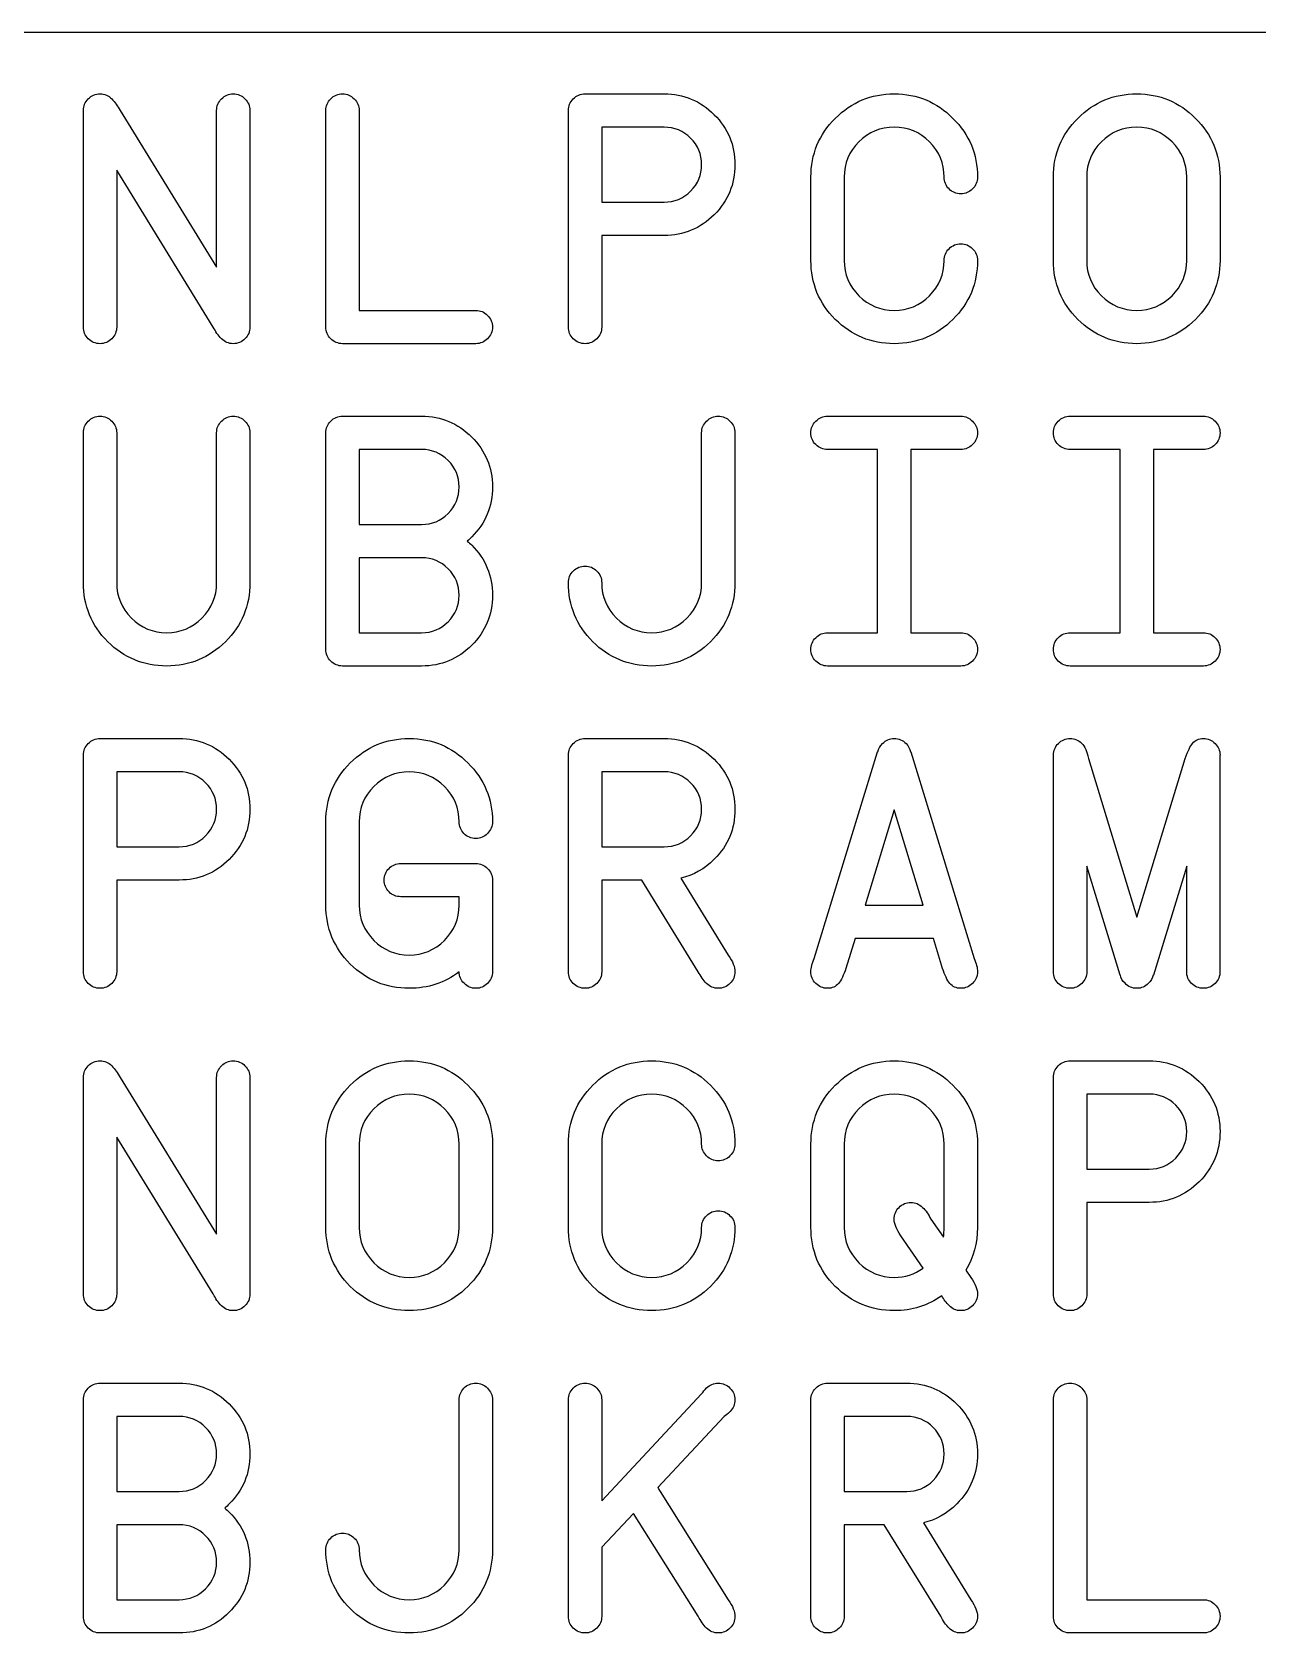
# Model space of a CAD drawing. Extents: x 0.3 to 81.7, y -40.7 to 31.5.
# Drawn here: x 49.6 to 60.33, y 17.51 to 31.53 of the extents above; entities that cross this region are included whole.
import ezdxf

# ---------------------------------------------------------------- set-up
doc = ezdxf.new("R2010")
doc.units = 0
doc.layers.add('Layer_1', color=7, linetype='CONTINUOUS')

msp = doc.modelspace()

# ---------------------------------------------------------------- linework, layer by layer
at = {"layer": 'Layer_1', "color": 7}
for p, q in [((2.8575, 31.531278), (81.710386, 31.531278)), ((54.441376, 30.989793), (55.134127, 30.989793)), ((50.04859, 28.948), (50.04859, 30.843952)), ((50.296522, 30.94604), (50.296522, 30.94604)), ((50.369443, 30.843952), (51.215331, 29.471573)), ((51.215331, 29.471573), (51.215331, 30.843952)), ((51.507016, 30.843952), (51.507016, 28.948)), ((52.172058, 28.948), (52.172058, 30.843952)), ((52.463743, 30.843952), (52.463743, 29.093844)), ((52.463743, 30.843952), (52.463743, 30.843952)), ((54.295532, 28.948), (54.295532, 30.843952)), ((55.134127, 30.698108), (54.587217, 30.698108)), ((54.587217, 30.698108), (54.587217, 30.041817)), ((55.134127, 30.698108), (55.134127, 30.698108)), ((51.18616, 28.948), (50.340275, 30.320376)), ((50.340275, 30.320376), (50.340275, 28.948)), ((56.418995, 29.53137), (56.418995, 30.260582)), ((56.71068, 30.260582), (56.71068, 29.53137)), ((58.54246, 29.53137), (58.54246, 30.260582)), ((58.834145, 30.260582), (58.834145, 29.53137)), ((59.709201, 29.53137), (59.709201, 30.260582)), ((60.000886, 30.260582), (60.000886, 29.53137)), ((54.587217, 30.041817), (55.134127, 30.041817)), ((55.134127, 29.750132), (54.587217, 29.750132)), ((54.587217, 29.750132), (54.587217, 28.948)), ((55.134127, 29.750132), (55.134127, 29.750132)), ((57.585732, 29.53137), (57.585732, 29.53137)), ((52.463743, 29.093844), (53.48464, 29.093844)), ((53.48464, 28.802159), (52.317899, 28.802159)), ((52.317899, 28.167218), (53.010651, 28.167218)), ((56.564827, 28.167218), (57.731568, 28.167218)), ((58.688296, 28.167218), (59.855033, 28.167218)), ((50.04859, 26.708795), (50.04859, 28.021377)), ((50.340275, 28.021377), (50.340275, 26.708795)), ((51.215331, 26.708795), (51.215331, 28.021377)), ((51.507016, 28.021377), (51.507016, 26.708795)), ((52.172058, 26.125425), (52.172058, 28.021377)), ((55.462264, 26.708795), (55.462264, 28.021377)), ((55.753949, 28.021377), (55.753949, 26.708795)), ((53.010651, 27.875533), (52.463743, 27.875533)), ((52.463743, 27.875533), (52.463743, 27.219242)), ((53.010651, 27.875533), (53.010651, 27.875533)), ((57.002357, 27.875533), (56.564827, 27.875533)), ((57.002357, 26.271266), (57.002357, 27.875533)), ((57.731568, 27.875533), (57.294042, 27.875533)), ((57.294042, 27.875533), (57.294042, 26.271266)), ((59.125822, 27.875533), (58.688296, 27.875533)), ((59.125822, 26.271266), (59.125822, 27.875533)), ((59.855033, 27.875533), (59.417507, 27.875533)), ((59.417507, 27.875533), (59.417507, 26.271266)), ((52.463743, 27.219242), (53.010651, 27.219242)), ((53.010651, 26.927557), (52.463743, 26.927557)), ((52.463743, 26.927557), (52.463743, 26.271266)), ((53.010651, 26.927557), (53.010651, 26.927557)), ((54.295527, 26.708795), (54.295527, 26.708795)), ((52.463743, 26.271266), (53.010651, 26.271266)), ((56.564827, 26.271266), (57.002357, 26.271266)), ((57.294042, 26.271266), (57.731568, 26.271266)), ((58.688296, 26.271266), (59.125822, 26.271266)), ((59.417507, 26.271266), (59.855033, 26.271266)), ((53.010651, 25.979584), (52.317899, 25.979584)), ((53.010651, 25.979584), (53.010651, 25.979584)), ((57.731568, 25.979584), (56.564827, 25.979584)), ((59.855033, 25.979584), (58.688296, 25.979584)), ((50.194434, 25.344643), (50.887185, 25.344643)), ((54.441371, 25.344643), (55.134122, 25.344643)), ((50.048593, 23.30285), (50.048593, 25.198802)), ((54.295527, 23.30285), (54.295527, 25.198802)), ((56.448165, 23.419523), (57.002365, 25.22797)), ((57.002365, 25.22797), (57.005272, 25.22797)), ((57.291124, 25.22797), (57.29403, 25.22797)), ((57.29403, 25.22797), (57.84823, 23.419523)), ((58.542455, 23.30285), (58.542455, 25.198802)), ((58.848725, 25.169631), (59.271666, 23.781214)), ((59.271666, 23.781214), (59.69461, 25.169631)), ((60.000858, 25.198802), (60.000858, 23.30285)), ((60.00088, 25.198802), (60.000858, 25.198802)), ((50.887185, 25.052958), (50.340278, 25.052958)), ((50.340278, 25.052958), (50.340278, 24.396667)), ((50.887185, 25.052958), (50.887185, 25.052958)), ((55.134122, 25.052958), (54.587212, 25.052958)), ((54.587212, 25.052958), (54.587212, 24.396667)), ((55.134122, 25.052958), (55.134122, 25.052958)), ((57.148209, 24.720438), (56.894443, 23.88622)), ((57.401975, 23.88622), (57.148209, 24.720438)), ((52.172061, 23.88622), (52.172061, 24.615432)), ((52.463746, 24.615432), (52.463746, 23.88622)), ((50.340278, 24.396667), (50.887185, 24.396667)), ((54.587212, 24.396667), (55.134122, 24.396667)), ((52.828352, 24.250826), (53.484643, 24.250826)), ((55.279963, 24.121026), (55.695614, 23.448691)), ((59.125825, 23.273682), (58.83414, 24.226033)), ((58.83414, 24.226033), (58.83414, 23.30285)), ((59.709172, 24.226033), (59.417487, 23.273682)), ((59.709172, 23.30285), (59.709172, 24.226033)), ((50.887185, 24.104982), (50.340278, 24.104982)), ((50.340278, 24.104982), (50.340278, 23.30285)), ((50.887185, 24.104982), (50.887185, 24.104982)), ((53.630484, 24.104982), (53.630484, 23.30285)), ((54.937232, 24.104982), (54.587212, 24.104982)), ((54.587212, 24.104982), (54.587212, 23.30285)), ((55.433097, 23.30285), (54.937232, 24.104982)), ((53.338799, 23.959141), (52.828352, 23.959141)), ((53.338799, 23.88622), (53.338799, 23.959141)), ((56.894443, 23.88622), (57.401975, 23.88622)), ((56.805478, 23.594535), (56.725265, 23.332018)), ((57.490917, 23.594535), (56.805478, 23.594535)), ((57.57113, 23.332018), (57.490917, 23.594535)), ((59.128732, 23.273682), (59.125825, 23.273682)), ((59.417487, 23.273682), (59.41458, 23.273682)), ((50.296525, 22.478315), (50.296525, 22.478315)), ((58.688293, 22.522068), (59.381044, 22.522068)), ((50.048593, 20.480275), (50.048593, 22.376227)), ((50.369446, 22.376227), (51.215333, 21.003848)), ((51.215333, 21.003848), (51.215333, 22.376227)), ((51.507016, 22.376227), (51.507016, 20.480275)), ((58.542452, 20.480275), (58.542452, 22.376227)), ((59.381044, 22.230383), (58.834134, 22.230383)), ((58.834134, 22.230383), (58.834134, 21.574092)), ((59.381044, 22.230383), (59.381044, 22.230383)), ((51.186163, 20.480275), (50.340278, 21.852651)), ((50.340278, 21.852651), (50.340278, 20.480275)), ((52.172058, 21.063645), (52.172058, 21.792857)), ((52.463743, 21.792857), (52.463743, 21.063645)), ((53.338796, 21.063645), (53.338796, 21.792857)), ((53.630481, 21.792857), (53.630481, 21.063645)), ((54.295521, 21.063645), (54.295521, 21.792857)), ((54.587206, 21.792857), (54.587206, 21.063645)), ((56.418986, 21.063645), (56.418986, 21.792857)), ((56.710657, 21.792857), (56.710657, 21.063645)), ((57.58571, 21.063645), (57.58571, 21.792857)), ((57.877409, 21.792857), (57.877409, 21.063645)), ((58.834134, 21.574092), (59.381044, 21.574092)), ((59.381044, 21.282407), (58.834134, 21.282407)), ((58.834134, 21.282407), (58.834134, 20.480275)), ((59.381044, 21.282407), (59.381044, 21.282407)), ((55.462261, 21.063645), (55.462261, 21.063645)), ((57.469036, 21.136566), (57.578429, 20.977599)), ((57.401949, 20.706329), (57.206519, 20.990725)), ((57.775321, 20.688829), (57.819071, 20.626116)), ((57.565305, 20.464233), (57.565305, 20.464233)), ((50.194434, 19.699493), (50.887185, 19.699493)), ((56.56483, 19.699493), (57.257581, 19.699493)), ((50.048593, 17.6577), (50.048593, 19.553652)), ((53.338799, 18.24107), (53.338799, 19.553652)), ((53.630481, 19.553652), (53.630481, 18.24107)), ((54.295521, 17.6577), (54.295521, 19.553652)), ((54.587206, 18.669845), (55.462259, 19.604695)), ((54.587206, 19.553652), (54.587206, 18.669845)), ((56.418986, 17.6577), (56.418986, 19.553652)), ((58.542455, 17.6577), (58.542455, 19.553652)), ((58.83414, 19.553652), (58.83414, 17.803541)), ((58.83414, 19.553652), (58.83414, 19.553652)), ((50.887185, 19.407808), (50.340278, 19.407808)), ((50.340278, 19.407808), (50.340278, 18.751517)), ((50.887185, 19.407808), (50.887185, 19.407808)), ((55.659148, 19.407808), (55.078693, 18.786521)), ((57.257581, 19.407808), (56.710671, 19.407808)), ((56.710671, 19.407808), (56.710671, 18.751517)), ((57.257581, 19.407808), (57.257581, 19.407808)), ((50.340278, 18.751517), (50.887185, 18.751517)), ((55.097659, 18.751517), (55.695614, 17.803541)), ((56.710671, 18.751517), (57.257581, 18.751517)), ((54.864306, 18.559005), (54.587206, 18.262945)), ((55.433097, 17.6577), (54.864306, 18.559005)), ((50.887185, 18.459832), (50.340278, 18.459832)), ((50.340278, 18.459832), (50.340278, 17.803541)), ((50.887185, 18.459832), (50.887185, 18.459832)), ((57.060695, 18.459832), (56.710671, 18.459832)), ((56.710671, 18.459832), (56.710671, 17.6577)), ((57.556556, 17.6577), (57.060695, 18.459832)), ((57.403423, 18.475876), (57.819074, 17.803541)), ((52.172058, 18.24107), (52.172058, 18.24107)), ((54.587206, 18.262945), (54.587206, 17.6577)), ((50.340278, 17.803541), (50.887185, 17.803541)), ((58.83414, 17.803541), (59.855036, 17.803541)), ((50.887185, 17.511859), (50.194434, 17.511859)), ((50.887185, 17.511859), (50.887185, 17.511859)), ((59.855036, 17.511859), (58.688296, 17.511859))]:
    msp.add_line(p, q, dxfattribs=at)
for points in [[(50.090887, 30.94604), (50.120053, 30.975209), (50.154569, 30.989793), (50.194434, 30.989793)], [(50.194434, 30.989793), (50.234297, 30.989793), (50.268326, 30.975209), (50.296522, 30.94604)], [(51.257624, 30.94604), (51.286793, 30.975209), (51.321309, 30.989793), (51.361172, 30.989793)], [(51.361172, 30.989793), (51.401037, 30.989793), (51.435067, 30.975209), (51.463263, 30.94604)], [(52.214352, 30.94604), (52.243521, 30.975209), (52.278037, 30.989793), (52.317899, 30.989793)], [(52.317899, 30.989793), (52.357762, 30.989793), (52.391793, 30.975209), (52.419991, 30.94604)], [(54.337829, 30.94604), (54.366997, 30.975209), (54.401513, 30.989793), (54.441376, 30.989793)], [(55.134127, 30.989793), (55.305248, 30.989793), (55.45109, 30.929026), (55.571654, 30.807492)], [(56.631923, 30.775406), (56.77485, 30.918331), (56.946944, 30.989793), (57.148206, 30.989793)], [(57.148206, 30.989793), (57.349468, 30.989793), (57.521076, 30.918331), (57.66303, 30.775406)], [(58.755391, 30.775406), (58.898316, 30.918331), (59.07041, 30.989793), (59.271672, 30.989793)], [(59.271672, 30.989793), (59.472936, 30.989793), (59.644544, 30.918331), (59.786496, 30.775406)], [(50.04859, 30.843952), (50.04859, 30.883815), (50.062689, 30.917844), (50.090887, 30.94604)], [(50.296522, 30.94604), (50.325691, 30.917844), (50.349998, 30.883815), (50.369443, 30.843952)], [(51.215331, 30.843952), (51.215331, 30.883815), (51.229429, 30.917844), (51.257624, 30.94604)], [(51.463263, 30.94604), (51.492431, 30.917844), (51.507016, 30.883815), (51.507016, 30.843952)], [(52.172058, 30.843952), (52.172058, 30.883815), (52.186156, 30.917844), (52.214352, 30.94604)], [(52.419991, 30.94604), (52.449159, 30.917844), (52.463743, 30.883815), (52.463743, 30.843952)], [(54.295532, 30.843952), (54.295532, 30.883815), (54.309631, 30.917844), (54.337829, 30.94604)], [(55.571654, 30.807492), (55.69319, 30.686928), (55.753958, 30.541085), (55.753958, 30.369963)], [(56.418995, 30.260582), (56.418995, 30.461844), (56.489971, 30.633452), (56.631923, 30.775406)], [(57.66303, 30.775406), (57.805955, 30.633452), (57.877418, 30.461844), (57.877418, 30.260582)], [(58.54246, 30.260582), (58.54246, 30.461844), (58.613437, 30.633452), (58.755391, 30.775406)], [(59.786496, 30.775406), (59.929422, 30.633452), (60.000886, 30.461844), (60.000886, 30.260582)], [(55.366015, 30.601853), (55.301845, 30.666023), (55.224549, 30.698108), (55.134127, 30.698108)], [(55.462273, 30.369963), (55.462273, 30.460385), (55.430187, 30.537682), (55.366015, 30.601853)], [(56.83902, 30.569767), (56.75346, 30.484207), (56.71068, 30.381145), (56.71068, 30.260582)], [(57.148206, 30.698108), (57.027643, 30.698108), (56.924581, 30.655328), (56.83902, 30.569767)], [(57.457392, 30.569767), (57.371832, 30.655328), (57.26877, 30.698108), (57.148206, 30.698108)], [(57.585732, 30.260582), (57.585732, 30.381145), (57.542952, 30.484207), (57.457392, 30.569767)], [(58.962486, 30.569767), (58.876925, 30.484207), (58.834145, 30.381145), (58.834145, 30.260582)], [(59.271672, 30.698108), (59.15111, 30.698108), (59.048048, 30.655328), (58.962486, 30.569767)], [(59.580857, 30.569767), (59.495297, 30.655328), (59.392235, 30.698108), (59.271672, 30.698108)], [(59.709201, 30.260582), (59.709201, 30.381145), (59.66642, 30.484207), (59.580857, 30.569767)], [(55.366015, 30.138075), (55.430187, 30.202244), (55.462273, 30.27954), (55.462273, 30.369963)], [(55.753958, 30.369963), (55.753958, 30.198842), (55.69319, 30.052513), (55.571654, 29.930977)], [(57.628026, 30.157034), (57.59983, 30.186203), (57.585732, 30.220719), (57.585732, 30.260582)], [(57.731576, 30.114741), (57.691712, 30.114741), (57.657195, 30.128838), (57.628026, 30.157034)], [(57.833665, 30.157034), (57.805469, 30.128838), (57.771439, 30.114741), (57.731576, 30.114741)], [(57.877418, 30.260582), (57.877418, 30.220719), (57.862833, 30.186203), (57.833665, 30.157034)], [(55.134127, 30.041817), (55.224549, 30.041817), (55.301845, 30.073903), (55.366015, 30.138075)], [(55.571654, 29.930977), (55.45109, 29.810414), (55.305248, 29.750132), (55.134127, 29.750132)], [(57.585732, 29.53137), (57.585732, 29.571233), (57.59983, 29.605263), (57.628026, 29.633458)], [(57.628026, 29.633458), (57.657195, 29.662627), (57.691712, 29.677211), (57.731576, 29.677211)], [(57.731576, 29.677211), (57.771439, 29.677211), (57.805469, 29.662627), (57.833665, 29.633458)], [(57.833665, 29.633458), (57.862833, 29.605263), (57.877418, 29.571233), (57.877418, 29.53137)], [(56.631923, 29.015087), (56.489971, 29.158014), (56.418995, 29.330108), (56.418995, 29.53137)], [(56.71068, 29.53137), (56.71068, 29.410807), (56.75346, 29.307745), (56.83902, 29.222185)], [(57.457392, 29.222185), (57.542952, 29.307745), (57.585732, 29.410807), (57.585732, 29.53137)], [(57.877418, 29.53137), (57.877418, 29.330108), (57.805955, 29.158014), (57.66303, 29.015087)], [(58.755391, 29.015087), (58.613437, 29.158014), (58.54246, 29.330108), (58.54246, 29.53137)], [(58.834145, 29.53137), (58.834145, 29.410807), (58.876925, 29.307745), (58.962486, 29.222185)], [(59.580857, 29.222185), (59.66642, 29.307745), (59.709201, 29.410807), (59.709201, 29.53137)], [(60.000886, 29.53137), (60.000886, 29.330108), (59.929422, 29.158014), (59.786496, 29.015087)], [(56.83902, 29.222185), (56.924581, 29.136624), (57.027643, 29.093844), (57.148206, 29.093844)], [(57.148206, 29.093844), (57.26877, 29.093844), (57.371832, 29.136624), (57.457392, 29.222185)], [(58.962486, 29.222185), (59.048048, 29.136624), (59.15111, 29.093844), (59.271672, 29.093844)], [(59.271672, 29.093844), (59.392235, 29.093844), (59.495297, 29.136624), (59.580857, 29.222185)], [(53.48464, 29.093844), (53.524503, 29.093844), (53.558532, 29.07926), (53.586728, 29.050091)], [(53.586728, 29.050091), (53.615897, 29.021893), (53.630481, 28.987863), (53.630481, 28.948)], [(50.090887, 28.844453), (50.062689, 28.873621), (50.04859, 28.908137), (50.04859, 28.948)], [(50.340275, 28.948), (50.340275, 28.908137), (50.325691, 28.873621), (50.296522, 28.844453)], [(51.257624, 28.844453), (51.229429, 28.873621), (51.205607, 28.908137), (51.18616, 28.948)], [(51.507016, 28.948), (51.507016, 28.908137), (51.492431, 28.873621), (51.463263, 28.844453)], [(52.214352, 28.844453), (52.186156, 28.873621), (52.172058, 28.908137), (52.172058, 28.948)], [(53.630481, 28.948), (53.630481, 28.908137), (53.615897, 28.873621), (53.586728, 28.844453)], [(54.337829, 28.844453), (54.309631, 28.873621), (54.295532, 28.908137), (54.295532, 28.948)], [(54.587217, 28.948), (54.587217, 28.908137), (54.572633, 28.873621), (54.543464, 28.844453)], [(57.148206, 28.802159), (56.946944, 28.802159), (56.77485, 28.873135), (56.631923, 29.015087)], [(57.66303, 29.015087), (57.521076, 28.873135), (57.349468, 28.802159), (57.148206, 28.802159)], [(59.271672, 28.802159), (59.07041, 28.802159), (58.898316, 28.873135), (58.755391, 29.015087)], [(59.786496, 29.015087), (59.644544, 28.873135), (59.472936, 28.802159), (59.271672, 28.802159)], [(50.194434, 28.802159), (50.154569, 28.802159), (50.120053, 28.816257), (50.090887, 28.844453)], [(50.296522, 28.844453), (50.268326, 28.816257), (50.234297, 28.802159), (50.194434, 28.802159)], [(51.361172, 28.802159), (51.321309, 28.802159), (51.286793, 28.816257), (51.257624, 28.844453)], [(51.463263, 28.844453), (51.435067, 28.816257), (51.401037, 28.802159), (51.361172, 28.802159)], [(52.317899, 28.802159), (52.278037, 28.802159), (52.243521, 28.816257), (52.214352, 28.844453)], [(53.586728, 28.844453), (53.558532, 28.816257), (53.524503, 28.802159), (53.48464, 28.802159)], [(54.441376, 28.802159), (54.401513, 28.802159), (54.366997, 28.816257), (54.337829, 28.844453)], [(54.543464, 28.844453), (54.515269, 28.816257), (54.481239, 28.802159), (54.441376, 28.802159)], [(50.04859, 28.021377), (50.04859, 28.06124), (50.062689, 28.095269), (50.090887, 28.123465)], [(50.090887, 28.123465), (50.120053, 28.152634), (50.154569, 28.167218), (50.194434, 28.167218)], [(50.194434, 28.167218), (50.234297, 28.167218), (50.268326, 28.152634), (50.296522, 28.123465)], [(50.296522, 28.123465), (50.325691, 28.095269), (50.340275, 28.06124), (50.340275, 28.021377)], [(51.215331, 28.021377), (51.215331, 28.06124), (51.229429, 28.095269), (51.257624, 28.123465)], [(51.257624, 28.123465), (51.286793, 28.152634), (51.321309, 28.167218), (51.361172, 28.167218)], [(51.361172, 28.167218), (51.401037, 28.167218), (51.435067, 28.152634), (51.463263, 28.123465)], [(51.463263, 28.123465), (51.492431, 28.095269), (51.507016, 28.06124), (51.507016, 28.021377)], [(52.172058, 28.021377), (52.172058, 28.06124), (52.186156, 28.095269), (52.214352, 28.123465)], [(52.214352, 28.123465), (52.243521, 28.152634), (52.278037, 28.167218), (52.317899, 28.167218)], [(53.010651, 28.167218), (53.181773, 28.167218), (53.327616, 28.106451), (53.44818, 27.984917)], [(55.462264, 28.021377), (55.462264, 28.06124), (55.476362, 28.095269), (55.504558, 28.123465)], [(55.504558, 28.123465), (55.533727, 28.152634), (55.568242, 28.167218), (55.608105, 28.167218)], [(55.608105, 28.167218), (55.64797, 28.167218), (55.682001, 28.152634), (55.710196, 28.123465)], [(55.710196, 28.123465), (55.739365, 28.095269), (55.753949, 28.06124), (55.753949, 28.021377)], [(56.418986, 28.021377), (56.418986, 28.06124), (56.433084, 28.095269), (56.46128, 28.123465)], [(56.46128, 28.123465), (56.490449, 28.152634), (56.524965, 28.167218), (56.564827, 28.167218)], [(57.731568, 28.167218), (57.771431, 28.167218), (57.80546, 28.152634), (57.833656, 28.123465)], [(57.833656, 28.123465), (57.862825, 28.095269), (57.877409, 28.06124), (57.877409, 28.021377)], [(58.542452, 28.021377), (58.542452, 28.06124), (58.55655, 28.095269), (58.584746, 28.123465)], [(58.584746, 28.123465), (58.613914, 28.152634), (58.648431, 28.167218), (58.688296, 28.167218)], [(59.855033, 28.167218), (59.894898, 28.167218), (59.928929, 28.152634), (59.957124, 28.123465)], [(59.957124, 28.123465), (59.986293, 28.095269), (60.000877, 28.06124), (60.000877, 28.021377)], [(53.44818, 27.984917), (53.569714, 27.864353), (53.630481, 27.71851), (53.630481, 27.547388)], [(56.46128, 27.917827), (56.433084, 27.946995), (56.418986, 27.981512), (56.418986, 28.021377)], [(56.564827, 27.875533), (56.524965, 27.875533), (56.490449, 27.889631), (56.46128, 27.917827)], [(57.833656, 27.917827), (57.80546, 27.889631), (57.771431, 27.875533), (57.731568, 27.875533)], [(57.877409, 28.021377), (57.877409, 27.981512), (57.862825, 27.946995), (57.833656, 27.917827)], [(58.584746, 27.917827), (58.55655, 27.946995), (58.542452, 27.981512), (58.542452, 28.021377)], [(58.688296, 27.875533), (58.648431, 27.875533), (58.613914, 27.889631), (58.584746, 27.917827)], [(59.957124, 27.917827), (59.928929, 27.889631), (59.894898, 27.875533), (59.855033, 27.875533)], [(60.000877, 28.021377), (60.000877, 27.981512), (59.986293, 27.946995), (59.957124, 27.917827)], [(53.242541, 27.779278), (53.17837, 27.843448), (53.101073, 27.875533), (53.010651, 27.875533)], [(53.338796, 27.547388), (53.338796, 27.63781), (53.306711, 27.715107), (53.242541, 27.779278)], [(53.242541, 27.3155), (53.306711, 27.379669), (53.338796, 27.456965), (53.338796, 27.547388)], [(53.630481, 27.547388), (53.630481, 27.376267), (53.570199, 27.230425), (53.449636, 27.109861)], [(53.010651, 27.219242), (53.101073, 27.219242), (53.17837, 27.251328), (53.242541, 27.3155)], [(53.449636, 27.109861), (53.436992, 27.097218), (53.423867, 27.085064), (53.41026, 27.073401)], [(53.41026, 27.073401), (53.423863, 27.061736), (53.436989, 27.050069), (53.449636, 27.0384)], [(53.242541, 26.831302), (53.17837, 26.895472), (53.101073, 26.927557), (53.010651, 26.927557)], [(53.449636, 27.0384), (53.570199, 26.916864), (53.630481, 26.770534), (53.630481, 26.599412)], [(53.338796, 26.599412), (53.338796, 26.689836), (53.306711, 26.767132), (53.242541, 26.831302)], [(54.295527, 26.708795), (54.295527, 26.748658), (54.309624, 26.782688), (54.33782, 26.810883)], [(54.33782, 26.810883), (54.366989, 26.840052), (54.401505, 26.854636), (54.441368, 26.854636)], [(54.441368, 26.854636), (54.481231, 26.854636), (54.515261, 26.840052), (54.543459, 26.810883)], [(54.543459, 26.810883), (54.572625, 26.782688), (54.587209, 26.748658), (54.587209, 26.708795)], [(50.261521, 26.192512), (50.119567, 26.335439), (50.04859, 26.507533), (50.04859, 26.708795)], [(50.340275, 26.708795), (50.340275, 26.588232), (50.383055, 26.48517), (50.468616, 26.39961)], [(51.08699, 26.39961), (51.17255, 26.48517), (51.215331, 26.588232), (51.215331, 26.708795)], [(51.507016, 26.708795), (51.507016, 26.507533), (51.435552, 26.335439), (51.292626, 26.192512)], [(54.508455, 26.192512), (54.366503, 26.335439), (54.295527, 26.507533), (54.295527, 26.708795)], [(54.587209, 26.708795), (54.587209, 26.588232), (54.62999, 26.48517), (54.715552, 26.39961)], [(55.333924, 26.39961), (55.419484, 26.48517), (55.462264, 26.588232), (55.462264, 26.708795)], [(55.753949, 26.708795), (55.753949, 26.507533), (55.682487, 26.335439), (55.539562, 26.192512)], [(53.242541, 26.367524), (53.306711, 26.431693), (53.338796, 26.508989), (53.338796, 26.599412)], [(53.630481, 26.599412), (53.630481, 26.428291), (53.569714, 26.281962), (53.44818, 26.160426)], [(50.468616, 26.39961), (50.554178, 26.314047), (50.657241, 26.271266), (50.777804, 26.271266)], [(50.777804, 26.271266), (50.898366, 26.271266), (51.001428, 26.314047), (51.08699, 26.39961)], [(53.010651, 26.271266), (53.101073, 26.271266), (53.17837, 26.303352), (53.242541, 26.367524)], [(54.715552, 26.39961), (54.801113, 26.314047), (54.904175, 26.271266), (55.024738, 26.271266)], [(55.024738, 26.271266), (55.1453, 26.271266), (55.248361, 26.314047), (55.333924, 26.39961)], [(56.418986, 26.125425), (56.418986, 26.165288), (56.433084, 26.199318), (56.46128, 26.227516)], [(56.46128, 26.227516), (56.490449, 26.256683), (56.524965, 26.271266), (56.564827, 26.271266)], [(57.731568, 26.271266), (57.771431, 26.271266), (57.80546, 26.256683), (57.833656, 26.227516)], [(57.833656, 26.227516), (57.862825, 26.199318), (57.877409, 26.165288), (57.877409, 26.125425)], [(58.542452, 26.125425), (58.542452, 26.165288), (58.55655, 26.199318), (58.584746, 26.227516)], [(58.584746, 26.227516), (58.613914, 26.256683), (58.648431, 26.271266), (58.688296, 26.271266)], [(59.855033, 26.271266), (59.894898, 26.271266), (59.928929, 26.256683), (59.957124, 26.227516)], [(59.957124, 26.227516), (59.986293, 26.199318), (60.000877, 26.165288), (60.000877, 26.125425)], [(50.777804, 25.979584), (50.57654, 25.979584), (50.404446, 26.05056), (50.261521, 26.192512)], [(51.292626, 26.192512), (51.150674, 26.05056), (50.979066, 25.979584), (50.777804, 25.979584)], [(52.214352, 26.021878), (52.186156, 26.051046), (52.172058, 26.085562), (52.172058, 26.125425)], [(53.44818, 26.160426), (53.327616, 26.039865), (53.181773, 25.979584), (53.010651, 25.979584)], [(55.024738, 25.979584), (54.823476, 25.979584), (54.651381, 26.05056), (54.508455, 26.192512)], [(55.539562, 26.192512), (55.397608, 26.05056), (55.226, 25.979584), (55.024738, 25.979584)], [(56.46128, 26.021878), (56.433084, 26.051046), (56.418986, 26.085562), (56.418986, 26.125425)], [(57.877409, 26.125425), (57.877409, 26.085562), (57.862825, 26.051046), (57.833656, 26.021878)], [(58.584746, 26.021878), (58.55655, 26.051046), (58.542452, 26.085562), (58.542452, 26.125425)], [(60.000877, 26.125425), (60.000877, 26.085562), (59.986293, 26.051046), (59.957124, 26.021878)], [(52.317899, 25.979584), (52.278037, 25.979584), (52.243521, 25.993682), (52.214352, 26.021878)], [(56.564827, 25.979584), (56.524965, 25.979584), (56.490449, 25.993682), (56.46128, 26.021878)], [(57.833656, 26.021878), (57.80546, 25.993682), (57.771431, 25.979584), (57.731568, 25.979584)], [(58.688296, 25.979584), (58.648431, 25.979584), (58.613914, 25.993682), (58.584746, 26.021878)], [(59.957124, 26.021878), (59.928929, 25.993682), (59.894898, 25.979584), (59.855033, 25.979584)], [(50.048593, 25.198802), (50.048593, 25.238665), (50.062691, 25.272694), (50.090887, 25.30089)], [(50.090887, 25.30089), (50.120055, 25.330059), (50.154571, 25.344643), (50.194434, 25.344643)], [(50.887185, 25.344643), (51.058308, 25.344643), (51.204151, 25.283876), (51.324714, 25.162342)], [(52.384989, 25.130256), (52.527916, 25.273181), (52.70001, 25.344643), (52.901273, 25.344643)], [(52.901273, 25.344643), (53.102535, 25.344643), (53.274143, 25.273181), (53.416097, 25.130256)], [(54.295527, 25.198802), (54.295527, 25.238665), (54.309624, 25.272694), (54.33782, 25.30089)], [(54.33782, 25.30089), (54.366989, 25.330059), (54.401506, 25.344643), (54.441371, 25.344643)], [(55.134122, 25.344643), (55.305242, 25.344643), (55.451084, 25.283876), (55.571648, 25.162342)], [(57.005272, 25.22797), (57.010126, 25.255193), (57.023738, 25.2795), (57.046107, 25.30089)], [(57.046107, 25.30089), (57.074303, 25.330059), (57.108333, 25.344643), (57.148198, 25.344643)], [(57.148198, 25.344643), (57.188061, 25.344643), (57.222576, 25.330059), (57.251745, 25.30089)], [(57.251745, 25.30089), (57.273136, 25.2795), (57.286262, 25.255193), (57.291124, 25.22797)], [(58.542455, 25.198802), (58.542455, 25.238665), (58.557039, 25.273181), (58.586207, 25.302349)], [(58.586207, 25.302349), (58.614403, 25.330545), (58.648434, 25.344643), (58.688299, 25.344643)], [(58.688299, 25.344643), (58.728161, 25.344643), (58.762677, 25.330545), (58.791846, 25.302349)], [(58.791846, 25.302349), (58.817125, 25.276097), (58.836085, 25.231858), (58.848725, 25.169631)], [(59.69461, 25.169631), (59.719889, 25.235747), (59.741765, 25.279986), (59.760238, 25.302349)], [(59.760238, 25.302349), (59.783574, 25.330545), (59.815173, 25.344643), (59.855036, 25.344643)], [(59.855036, 25.344643), (59.894901, 25.344643), (59.928931, 25.330059), (59.957127, 25.30089)], [(59.957127, 25.30089), (59.986296, 25.272694), (60.00088, 25.238665), (60.00088, 25.198802)], [(51.324714, 25.162342), (51.446249, 25.041778), (51.507016, 24.895935), (51.507016, 24.724813)], [(52.172061, 24.615432), (52.172061, 24.816694), (52.243037, 24.988302), (52.384989, 25.130256)], [(53.416097, 25.130256), (53.559022, 24.988302), (53.630484, 24.816694), (53.630484, 24.615432)], [(55.571648, 25.162342), (55.693182, 25.041778), (55.753949, 24.895935), (55.753949, 24.724813)], [(51.119076, 24.956703), (51.054904, 25.020873), (50.977607, 25.052958), (50.887185, 25.052958)], [(51.215331, 24.724813), (51.215331, 24.815235), (51.183246, 24.892532), (51.119076, 24.956703)], [(52.901273, 25.052958), (52.780709, 25.052958), (52.677647, 25.010178), (52.592087, 24.924617)], [(53.210458, 24.924617), (53.124898, 25.010178), (53.021836, 25.052958), (52.901273, 25.052958)], [(55.36601, 24.956703), (55.30184, 25.020873), (55.224544, 25.052958), (55.134122, 25.052958)], [(55.462267, 24.724813), (55.462267, 24.815235), (55.430181, 24.892532), (55.36601, 24.956703)], [(52.592087, 24.924617), (52.506526, 24.839057), (52.463746, 24.735995), (52.463746, 24.615432)], [(53.338799, 24.615432), (53.338799, 24.735995), (53.296019, 24.839057), (53.210458, 24.924617)], [(51.119076, 24.492925), (51.183246, 24.557094), (51.215331, 24.63439), (51.215331, 24.724813)], [(51.507016, 24.724813), (51.507016, 24.553692), (51.446249, 24.407363), (51.324714, 24.285827)], [(55.36601, 24.492925), (55.430181, 24.557094), (55.462267, 24.63439), (55.462267, 24.724813)], [(55.753949, 24.724813), (55.753949, 24.553692), (55.693669, 24.40785), (55.573107, 24.287286)], [(53.381093, 24.511884), (53.352897, 24.541053), (53.338799, 24.575569), (53.338799, 24.615432)], [(53.630484, 24.615432), (53.630484, 24.575569), (53.6159, 24.541053), (53.586731, 24.511884)], [(50.887185, 24.396667), (50.977607, 24.396667), (51.054904, 24.428753), (51.119076, 24.492925)], [(53.484643, 24.469588), (53.444778, 24.469588), (53.410261, 24.483687), (53.381093, 24.511884)], [(53.586731, 24.511884), (53.558535, 24.483687), (53.524506, 24.469588), (53.484643, 24.469588)], [(55.134122, 24.396667), (55.224544, 24.396667), (55.30184, 24.428753), (55.36601, 24.492925)], [(51.324714, 24.285827), (51.204151, 24.165264), (51.058308, 24.104982), (50.887185, 24.104982)], [(55.573107, 24.287286), (55.487545, 24.201726), (55.38983, 24.146306), (55.279963, 24.121026)], [(52.682508, 24.104982), (52.682508, 24.144847), (52.696606, 24.178877), (52.724802, 24.207073)], [(52.724802, 24.207073), (52.75397, 24.236242), (52.788487, 24.250826), (52.828352, 24.250826)], [(53.484643, 24.250826), (53.524506, 24.250826), (53.558535, 24.236242), (53.586731, 24.207073)], [(53.586731, 24.207073), (53.6159, 24.178877), (53.630484, 24.144847), (53.630484, 24.104982)], [(52.724802, 24.001435), (52.696606, 24.030603), (52.682508, 24.065119), (52.682508, 24.104982)], [(52.828352, 23.959141), (52.788487, 23.959141), (52.75397, 23.973239), (52.724802, 24.001435)], [(52.384989, 23.369937), (52.243037, 23.512864), (52.172061, 23.684958), (52.172061, 23.88622)], [(52.463746, 23.88622), (52.463746, 23.765657), (52.506526, 23.662595), (52.592087, 23.577035)], [(53.210458, 23.577035), (53.296019, 23.662595), (53.338799, 23.765657), (53.338799, 23.88622)], [(52.592087, 23.577035), (52.677647, 23.491472), (52.780709, 23.448691), (52.901273, 23.448691)], [(52.901273, 23.448691), (53.021836, 23.448691), (53.124898, 23.491472), (53.210458, 23.577035)], [(55.695614, 23.448691), (55.734504, 23.391327), (55.753949, 23.342713), (55.753949, 23.30285)], [(56.418995, 23.30285), (56.418995, 23.335908), (56.428718, 23.374799), (56.448165, 23.419523)], [(57.84823, 23.419523), (57.867677, 23.374799), (57.877401, 23.335908), (57.877401, 23.30285)], [(50.090887, 23.199303), (50.062691, 23.228471), (50.048593, 23.262987), (50.048593, 23.30285)], [(50.340278, 23.30285), (50.340278, 23.262987), (50.325694, 23.228471), (50.296525, 23.199303)], [(52.901273, 23.157009), (52.70001, 23.157009), (52.527916, 23.227985), (52.384989, 23.369937)], [(53.338799, 23.301391), (53.213376, 23.205136), (53.067533, 23.157009), (52.901273, 23.157009)], [(53.382552, 23.200762), (53.353383, 23.228958), (53.338799, 23.262501), (53.338799, 23.301391)], [(53.630484, 23.30285), (53.630484, 23.262987), (53.6159, 23.228471), (53.586731, 23.199303)], [(54.33782, 23.199303), (54.309624, 23.228471), (54.295527, 23.262987), (54.295527, 23.30285)], [(54.587212, 23.30285), (54.587212, 23.262987), (54.572627, 23.228471), (54.543459, 23.199303)], [(55.504561, 23.199303), (55.476365, 23.228471), (55.452544, 23.262987), (55.433097, 23.30285)], [(55.753949, 23.30285), (55.753949, 23.262987), (55.739365, 23.228471), (55.710196, 23.199303)], [(56.461291, 23.199303), (56.433094, 23.228471), (56.418995, 23.262987), (56.418995, 23.30285)], [(56.725265, 23.332018), (56.70582, 23.27271), (56.683944, 23.228471), (56.659637, 23.199303)], [(57.635302, 23.199303), (57.611968, 23.228471), (57.590577, 23.27271), (57.57113, 23.332018)], [(57.877401, 23.30285), (57.877401, 23.262987), (57.862816, 23.228471), (57.833648, 23.199303)], [(58.584748, 23.199303), (58.556552, 23.228471), (58.542455, 23.262987), (58.542455, 23.30285)], [(58.83414, 23.30285), (58.83414, 23.262987), (58.819555, 23.228471), (58.790387, 23.199303)], [(59.169566, 23.200762), (59.147203, 23.22215), (59.133592, 23.246457), (59.128732, 23.273682)], [(59.41458, 23.273682), (59.409726, 23.246457), (59.396601, 23.22215), (59.375205, 23.200762)], [(59.751466, 23.199303), (59.72327, 23.228471), (59.709172, 23.262987), (59.709172, 23.30285)], [(60.000858, 23.30285), (60.000858, 23.262987), (59.986273, 23.228471), (59.957105, 23.199303)], [(50.194434, 23.157009), (50.154571, 23.157009), (50.120055, 23.171107), (50.090887, 23.199303)], [(50.296525, 23.199303), (50.268329, 23.171107), (50.234299, 23.157009), (50.194434, 23.157009)], [(53.484643, 23.157009), (53.444778, 23.157009), (53.410748, 23.171593), (53.382552, 23.200762)], [(53.586731, 23.199303), (53.558535, 23.171107), (53.524506, 23.157009), (53.484643, 23.157009)], [(54.441371, 23.157009), (54.401506, 23.157009), (54.366989, 23.171107), (54.33782, 23.199303)], [(54.543459, 23.199303), (54.515263, 23.171107), (54.481233, 23.157009), (54.441371, 23.157009)], [(55.608108, 23.157009), (55.568245, 23.157009), (55.53373, 23.171107), (55.504561, 23.199303)], [(55.710196, 23.199303), (55.682001, 23.171107), (55.647971, 23.157009), (55.608108, 23.157009)], [(56.564839, 23.157009), (56.524976, 23.157009), (56.49046, 23.171107), (56.461291, 23.199303)], [(56.659637, 23.199303), (56.636301, 23.171107), (56.604702, 23.157009), (56.564839, 23.157009)], [(57.731557, 23.157009), (57.691694, 23.157009), (57.659609, 23.171107), (57.635302, 23.199303)], [(57.833648, 23.199303), (57.805452, 23.171107), (57.771422, 23.157009), (57.731557, 23.157009)], [(58.688299, 23.157009), (58.648434, 23.157009), (58.613917, 23.171107), (58.584748, 23.199303)], [(58.790387, 23.199303), (58.762191, 23.171107), (58.728161, 23.157009), (58.688299, 23.157009)], [(59.271655, 23.157009), (59.231792, 23.157009), (59.197762, 23.171593), (59.169566, 23.200762)], [(59.375205, 23.200762), (59.346036, 23.171593), (59.311519, 23.157009), (59.271655, 23.157009)], [(59.855014, 23.157009), (59.815151, 23.157009), (59.780635, 23.171107), (59.751466, 23.199303)], [(59.957105, 23.199303), (59.928909, 23.171107), (59.894878, 23.157009), (59.855014, 23.157009)], [(50.048593, 22.376227), (50.048593, 22.41609), (50.062691, 22.450119), (50.090887, 22.478315)], [(50.090887, 22.478315), (50.120055, 22.507484), (50.154572, 22.522068), (50.194437, 22.522068)], [(50.194437, 22.522068), (50.2343, 22.522068), (50.268329, 22.507484), (50.296525, 22.478315)], [(50.296525, 22.478315), (50.325694, 22.450119), (50.350001, 22.41609), (50.369446, 22.376227)], [(51.215333, 22.376227), (51.215333, 22.41609), (51.229431, 22.450119), (51.257627, 22.478315)], [(51.257627, 22.478315), (51.286796, 22.507484), (51.321312, 22.522068), (51.361175, 22.522068)], [(51.361175, 22.522068), (51.401038, 22.522068), (51.435068, 22.507484), (51.463266, 22.478315)], [(51.463266, 22.478315), (51.492432, 22.450119), (51.507016, 22.41609), (51.507016, 22.376227)], [(52.384989, 22.307681), (52.527914, 22.450606), (52.700008, 22.522068), (52.90127, 22.522068)], [(52.90127, 22.522068), (53.102532, 22.522068), (53.27414, 22.450606), (53.416094, 22.307681)], [(54.508452, 22.307681), (54.651377, 22.450606), (54.823471, 22.522068), (55.024735, 22.522068)], [(55.024735, 22.522068), (55.225997, 22.522068), (55.397604, 22.450606), (55.539556, 22.307681)], [(56.631915, 22.307681), (56.774841, 22.450606), (56.946936, 22.522068), (57.148198, 22.522068)], [(57.148198, 22.522068), (57.34946, 22.522068), (57.521068, 22.450606), (57.663022, 22.307681)], [(58.542452, 22.376227), (58.542452, 22.41609), (58.55655, 22.450119), (58.584746, 22.478315)], [(58.584746, 22.478315), (58.613914, 22.507484), (58.64843, 22.522068), (58.688293, 22.522068)], [(59.381044, 22.522068), (59.552167, 22.522068), (59.698009, 22.461301), (59.81857, 22.339767)], [(52.172058, 21.792857), (52.172058, 21.994119), (52.243035, 22.165727), (52.384989, 22.307681)], [(53.416094, 22.307681), (53.559019, 22.165727), (53.630481, 21.994119), (53.630481, 21.792857)], [(54.295521, 21.792857), (54.295521, 21.994119), (54.366498, 22.165727), (54.508452, 22.307681)], [(55.539556, 22.307681), (55.682483, 22.165727), (55.753947, 21.994119), (55.753947, 21.792857)], [(56.418986, 21.792857), (56.418986, 21.994119), (56.489962, 22.165727), (56.631915, 22.307681)], [(57.663022, 22.307681), (57.805947, 22.165727), (57.877409, 21.994119), (57.877409, 21.792857)], [(59.81857, 22.339767), (59.940106, 22.219203), (60.000875, 22.07336), (60.000875, 21.902238)], [(52.90127, 22.230383), (52.780706, 22.230383), (52.677644, 22.187603), (52.592084, 22.102042)], [(53.210455, 22.102042), (53.124895, 22.187603), (53.021833, 22.230383), (52.90127, 22.230383)], [(55.024735, 22.230383), (54.904172, 22.230383), (54.80111, 22.187603), (54.715549, 22.102042)], [(55.333921, 22.102042), (55.248359, 22.187603), (55.145297, 22.230383), (55.024735, 22.230383)], [(57.148184, 22.230383), (57.02762, 22.230383), (56.924558, 22.187603), (56.838998, 22.102042)], [(57.457369, 22.102042), (57.371809, 22.187603), (57.268747, 22.230383), (57.148184, 22.230383)], [(59.612935, 22.134128), (59.548763, 22.198298), (59.471466, 22.230383), (59.381044, 22.230383)], [(52.592084, 22.102042), (52.506524, 22.016482), (52.463743, 21.91342), (52.463743, 21.792857)], [(53.338796, 21.792857), (53.338796, 21.91342), (53.296016, 22.016482), (53.210455, 22.102042)], [(54.715549, 22.102042), (54.629987, 22.016482), (54.587206, 21.91342), (54.587206, 21.792857)], [(55.462261, 21.792857), (55.462261, 21.91342), (55.419481, 22.016482), (55.333921, 22.102042)], [(56.838998, 22.102042), (56.753438, 22.016482), (56.710657, 21.91342), (56.710657, 21.792857)], [(57.58571, 21.792857), (57.58571, 21.91342), (57.54293, 22.016482), (57.457369, 22.102042)], [(59.709189, 21.902238), (59.709189, 21.99266), (59.677105, 22.069957), (59.612935, 22.134128)], [(59.612935, 21.67035), (59.677105, 21.734519), (59.709189, 21.811815), (59.709189, 21.902238)], [(60.000875, 21.902238), (60.000875, 21.731117), (59.940106, 21.584788), (59.81857, 21.463252)], [(55.504555, 21.689309), (55.476359, 21.718478), (55.462261, 21.752994), (55.462261, 21.792857)], [(55.753947, 21.792857), (55.753947, 21.752994), (55.739362, 21.718478), (55.710194, 21.689309)], [(55.608103, 21.647013), (55.56824, 21.647013), (55.533724, 21.661112), (55.504555, 21.689309)], [(55.710194, 21.689309), (55.681998, 21.661112), (55.647967, 21.647013), (55.608103, 21.647013)], [(59.381044, 21.574092), (59.471466, 21.574092), (59.548763, 21.606178), (59.612935, 21.67035)], [(59.81857, 21.463252), (59.698009, 21.342689), (59.552167, 21.282407), (59.381044, 21.282407)], [(55.504555, 21.165733), (55.533724, 21.194902), (55.56824, 21.209486), (55.608103, 21.209486)], [(55.608103, 21.209486), (55.647967, 21.209486), (55.681998, 21.194902), (55.710194, 21.165733)], [(57.148184, 21.136566), (57.148184, 21.176429), (57.162282, 21.210458), (57.190477, 21.238654)], [(57.190477, 21.238654), (57.219646, 21.267823), (57.254162, 21.282407), (57.294025, 21.282407)], [(57.294025, 21.282407), (57.33389, 21.282407), (57.36792, 21.267823), (57.396116, 21.238654)], [(57.396116, 21.238654), (57.425284, 21.210458), (57.449591, 21.176429), (57.469036, 21.136566)], [(52.384989, 20.547362), (52.243035, 20.690289), (52.172058, 20.862383), (52.172058, 21.063645)], [(52.463743, 21.063645), (52.463743, 20.943082), (52.506524, 20.84002), (52.592084, 20.75446)], [(53.210455, 20.75446), (53.296016, 20.84002), (53.338796, 20.943082), (53.338796, 21.063645)], [(53.630481, 21.063645), (53.630481, 20.862383), (53.559019, 20.690289), (53.416094, 20.547362)], [(54.508452, 20.547362), (54.366498, 20.690289), (54.295521, 20.862383), (54.295521, 21.063645)], [(54.587206, 21.063645), (54.587206, 20.943082), (54.629987, 20.84002), (54.715549, 20.75446)], [(55.333921, 20.75446), (55.419481, 20.84002), (55.462261, 20.943082), (55.462261, 21.063645)], [(55.462261, 21.063645), (55.462261, 21.103508), (55.476359, 21.137538), (55.504555, 21.165733)], [(55.753947, 21.063645), (55.753947, 20.862383), (55.682483, 20.690289), (55.539556, 20.547362)], [(55.710194, 21.165733), (55.739362, 21.137538), (55.753947, 21.103508), (55.753947, 21.063645)], [(56.631915, 20.547362), (56.489962, 20.690289), (56.418986, 20.862383), (56.418986, 21.063645)], [(56.710657, 21.063645), (56.710657, 20.943082), (56.753438, 20.84002), (56.838998, 20.75446)], [(57.206519, 20.990725), (57.167629, 21.048089), (57.148184, 21.096703), (57.148184, 21.136566)], [(57.578429, 20.977599), (57.583283, 21.004822), (57.58571, 21.033504), (57.58571, 21.063645)], [(57.877409, 21.063645), (57.877409, 20.924608), (57.84338, 20.799669), (57.775321, 20.688829)], [(52.592084, 20.75446), (52.677644, 20.668897), (52.780706, 20.626116), (52.90127, 20.626116)], [(52.90127, 20.626116), (53.021833, 20.626116), (53.124895, 20.668897), (53.210455, 20.75446)], [(54.715549, 20.75446), (54.80111, 20.668897), (54.904172, 20.626116), (55.024735, 20.626116)], [(55.024735, 20.626116), (55.145297, 20.626116), (55.248359, 20.668897), (55.333921, 20.75446)], [(56.838998, 20.75446), (56.924558, 20.668897), (57.02762, 20.626116), (57.148184, 20.626116)], [(57.148184, 20.626116), (57.243467, 20.626116), (57.328056, 20.652854), (57.401949, 20.706329)], [(57.819071, 20.626116), (57.857963, 20.568752), (57.877409, 20.520138), (57.877409, 20.480275)], [(50.090887, 20.376728), (50.062691, 20.405896), (50.048593, 20.440412), (50.048593, 20.480275)], [(50.340278, 20.480275), (50.340278, 20.440412), (50.325694, 20.405896), (50.296525, 20.376728)], [(51.257627, 20.376728), (51.229431, 20.405896), (51.20561, 20.440412), (51.186163, 20.480275)], [(51.507016, 20.480275), (51.507016, 20.440412), (51.492432, 20.405896), (51.463266, 20.376728)], [(52.90127, 20.334434), (52.700008, 20.334434), (52.527914, 20.40541), (52.384989, 20.547362)], [(53.416094, 20.547362), (53.27414, 20.40541), (53.102532, 20.334434), (52.90127, 20.334434)], [(55.024735, 20.334434), (54.823471, 20.334434), (54.651377, 20.40541), (54.508452, 20.547362)], [(55.539556, 20.547362), (55.397604, 20.40541), (55.225997, 20.334434), (55.024735, 20.334434)], [(57.148198, 20.334434), (56.946936, 20.334434), (56.774841, 20.40541), (56.631915, 20.547362)], [(57.877409, 20.480275), (57.877409, 20.440412), (57.862825, 20.405896), (57.833656, 20.376728)], [(58.584746, 20.376728), (58.55655, 20.405896), (58.542452, 20.440412), (58.542452, 20.480275)], [(58.834134, 20.480275), (58.834134, 20.440412), (58.819551, 20.405896), (58.790384, 20.376728)], [(50.194437, 20.334434), (50.154572, 20.334434), (50.120055, 20.348532), (50.090887, 20.376728)], [(50.296525, 20.376728), (50.268329, 20.348532), (50.2343, 20.334434), (50.194437, 20.334434)], [(51.361175, 20.334434), (51.321312, 20.334434), (51.286796, 20.348532), (51.257627, 20.376728)], [(51.463266, 20.376728), (51.435068, 20.348532), (51.401038, 20.334434), (51.361175, 20.334434)], [(57.565305, 20.464233), (57.443771, 20.3777), (57.304735, 20.334434), (57.148198, 20.334434)], [(57.629477, 20.378187), (57.604197, 20.402494), (57.582807, 20.431176), (57.565305, 20.464233)], [(57.731568, 20.334434), (57.691703, 20.334434), (57.657673, 20.349018), (57.629477, 20.378187)], [(57.833656, 20.376728), (57.80546, 20.348532), (57.771431, 20.334434), (57.731568, 20.334434)], [(58.688293, 20.334434), (58.64843, 20.334434), (58.613914, 20.348532), (58.584746, 20.376728)], [(58.790384, 20.376728), (58.762186, 20.348532), (58.728156, 20.334434), (58.688293, 20.334434)], [(50.048593, 19.553652), (50.048593, 19.593515), (50.062691, 19.627544), (50.090887, 19.65574)], [(50.090887, 19.65574), (50.120055, 19.684909), (50.154571, 19.699493), (50.194434, 19.699493)], [(50.887185, 19.699493), (51.058308, 19.699493), (51.204151, 19.638725), (51.324714, 19.517189)], [(53.338799, 19.553652), (53.338799, 19.593515), (53.352897, 19.627544), (53.381093, 19.65574)], [(53.381093, 19.65574), (53.410261, 19.684909), (53.444777, 19.699493), (53.48464, 19.699493)], [(53.48464, 19.699493), (53.524503, 19.699493), (53.558532, 19.684909), (53.586728, 19.65574)], [(53.586728, 19.65574), (53.615897, 19.627544), (53.630481, 19.593515), (53.630481, 19.553652)], [(54.295521, 19.553652), (54.295521, 19.593515), (54.309619, 19.627544), (54.337815, 19.65574)], [(54.337815, 19.65574), (54.366983, 19.684909), (54.401499, 19.699493), (54.441362, 19.699493)], [(54.441362, 19.699493), (54.481227, 19.699493), (54.515257, 19.684909), (54.543453, 19.65574)], [(54.543453, 19.65574), (54.572622, 19.627544), (54.587206, 19.593515), (54.587206, 19.553652)], [(55.462259, 19.604695), (55.474902, 19.623171), (55.489486, 19.640672), (55.506012, 19.657199)], [(55.506012, 19.657199), (55.534207, 19.685395), (55.568238, 19.699493), (55.608103, 19.699493)], [(55.608103, 19.699493), (55.647966, 19.699493), (55.681995, 19.684909), (55.710191, 19.65574)], [(55.710191, 19.65574), (55.739359, 19.627544), (55.753944, 19.593515), (55.753944, 19.553652)], [(56.418986, 19.553652), (56.418986, 19.593515), (56.433084, 19.627544), (56.46128, 19.65574)], [(56.46128, 19.65574), (56.490449, 19.684909), (56.524965, 19.699493), (56.56483, 19.699493)], [(57.257581, 19.699493), (57.428702, 19.699493), (57.574544, 19.638725), (57.695108, 19.517189)], [(58.542455, 19.553652), (58.542455, 19.593515), (58.556552, 19.627544), (58.584748, 19.65574)], [(58.584748, 19.65574), (58.613917, 19.684909), (58.648433, 19.699493), (58.688296, 19.699493)], [(58.688296, 19.699493), (58.728159, 19.699493), (58.762189, 19.684909), (58.790387, 19.65574)], [(58.790387, 19.65574), (58.819555, 19.627544), (58.83414, 19.593515), (58.83414, 19.553652)], [(51.324714, 19.517189), (51.446249, 19.396627), (51.507016, 19.250785), (51.507016, 19.079663)], [(55.753944, 19.553652), (55.753944, 19.513787), (55.739846, 19.479757), (55.71165, 19.451561)], [(57.695108, 19.517189), (57.816644, 19.396627), (57.877412, 19.250785), (57.877412, 19.079663)], [(51.119076, 19.311553), (51.054904, 19.375723), (50.977607, 19.407808), (50.887185, 19.407808)], [(55.71165, 19.451561), (55.691232, 19.431143), (55.673731, 19.416559), (55.659148, 19.407808)], [(57.489469, 19.311553), (57.425299, 19.375723), (57.348004, 19.407808), (57.257581, 19.407808)], [(51.215331, 19.079663), (51.215331, 19.170085), (51.183246, 19.247382), (51.119076, 19.311553)], [(57.585727, 19.079663), (57.585727, 19.170085), (57.553641, 19.247382), (57.489469, 19.311553)], [(51.119076, 18.847775), (51.183246, 18.911944), (51.215331, 18.98924), (51.215331, 19.079663)], [(51.507016, 19.079663), (51.507016, 18.908542), (51.446734, 18.7627), (51.326171, 18.642136)], [(57.489469, 18.847775), (57.553641, 18.911944), (57.585727, 18.98924), (57.585727, 19.079663)], [(57.877412, 19.079663), (57.877412, 18.908542), (57.81713, 18.7627), (57.696567, 18.642136)], [(50.887185, 18.751517), (50.977607, 18.751517), (51.054904, 18.783603), (51.119076, 18.847775)], [(55.078693, 18.786521), (55.085504, 18.775816), (55.091826, 18.764148), (55.097659, 18.751517)], [(57.257581, 18.751517), (57.348004, 18.751517), (57.425299, 18.783603), (57.489469, 18.847775)], [(51.326171, 18.642136), (51.313527, 18.629493), (51.300402, 18.617339), (51.286795, 18.605676)], [(51.286795, 18.605676), (51.300398, 18.594011), (51.313523, 18.582343), (51.326171, 18.570672)], [(51.326171, 18.570672), (51.446734, 18.449138), (51.507016, 18.302809), (51.507016, 18.131687)], [(57.696567, 18.642136), (57.611006, 18.556576), (57.513292, 18.501156), (57.403423, 18.475876)], [(51.119076, 18.363577), (51.054904, 18.427747), (50.977607, 18.459832), (50.887185, 18.459832)], [(52.214352, 18.343158), (52.243521, 18.372327), (52.278037, 18.386911), (52.317902, 18.386911)], [(52.317902, 18.386911), (52.357765, 18.386911), (52.391795, 18.372327), (52.419991, 18.343158)], [(51.215331, 18.131687), (51.215331, 18.222109), (51.183246, 18.299406), (51.119076, 18.363577)], [(52.172058, 18.24107), (52.172058, 18.280933), (52.186156, 18.314963), (52.214352, 18.343158)], [(52.384989, 17.724787), (52.243035, 17.867712), (52.172058, 18.039806), (52.172058, 18.24107)], [(52.419991, 18.343158), (52.449159, 18.314963), (52.463743, 18.280933), (52.463743, 18.24107)], [(52.463743, 18.24107), (52.463743, 18.120507), (52.506524, 18.017445), (52.592084, 17.931885)], [(53.210455, 17.931885), (53.296018, 18.017445), (53.338799, 18.120507), (53.338799, 18.24107)], [(53.630481, 18.24107), (53.630481, 18.039806), (53.559019, 17.867712), (53.416094, 17.724787)], [(51.119076, 17.899799), (51.183246, 17.963968), (51.215331, 18.041264), (51.215331, 18.131687)], [(51.507016, 18.131687), (51.507016, 17.960566), (51.446249, 17.814237), (51.324714, 17.692701)], [(50.887185, 17.803541), (50.977607, 17.803541), (51.054904, 17.835627), (51.119076, 17.899799)], [(52.592084, 17.931885), (52.677644, 17.846322), (52.780706, 17.803541), (52.90127, 17.803541)], [(52.90127, 17.803541), (53.021833, 17.803541), (53.124895, 17.846322), (53.210455, 17.931885)], [(51.324714, 17.692701), (51.204151, 17.57214), (51.058308, 17.511859), (50.887185, 17.511859)], [(52.90127, 17.511859), (52.700008, 17.511859), (52.527914, 17.582835), (52.384989, 17.724787)], [(53.416094, 17.724787), (53.27414, 17.582835), (53.102532, 17.511859), (52.90127, 17.511859)], [(55.695614, 17.803541), (55.734504, 17.746177), (55.753949, 17.697563), (55.753949, 17.6577)], [(57.819074, 17.803541), (57.857966, 17.746177), (57.877412, 17.697563), (57.877412, 17.6577)], [(59.855036, 17.803541), (59.894899, 17.803541), (59.928929, 17.788957), (59.957124, 17.759788)], [(59.957124, 17.759788), (59.986293, 17.731592), (60.000877, 17.697563), (60.000877, 17.6577)], [(50.090887, 17.554153), (50.062691, 17.583321), (50.048593, 17.617837), (50.048593, 17.6577)], [(50.194434, 17.511859), (50.154571, 17.511859), (50.120055, 17.525957), (50.090887, 17.554153)], [(54.337815, 17.554153), (54.309619, 17.583321), (54.295521, 17.617837), (54.295521, 17.6577)], [(54.441362, 17.511859), (54.401499, 17.511859), (54.366983, 17.525957), (54.337815, 17.554153)], [(54.543453, 17.554153), (54.515257, 17.525957), (54.481227, 17.511859), (54.441362, 17.511859)], [(54.587206, 17.6577), (54.587206, 17.617837), (54.572622, 17.583321), (54.543453, 17.554153)], [(55.504561, 17.554153), (55.476363, 17.583321), (55.452542, 17.617837), (55.433097, 17.6577)], [(55.608108, 17.511859), (55.568243, 17.511859), (55.533728, 17.525957), (55.504561, 17.554153)], [(55.710196, 17.554153), (55.682001, 17.525957), (55.647971, 17.511859), (55.608108, 17.511859)], [(55.753949, 17.6577), (55.753949, 17.617837), (55.739365, 17.583321), (55.710196, 17.554153)], [(56.46128, 17.554153), (56.433084, 17.583321), (56.418986, 17.617837), (56.418986, 17.6577)], [(56.56483, 17.511859), (56.524965, 17.511859), (56.490449, 17.525957), (56.46128, 17.554153)], [(56.666919, 17.554153), (56.638723, 17.525957), (56.604693, 17.511859), (56.56483, 17.511859)], [(56.710671, 17.6577), (56.710671, 17.617837), (56.696087, 17.583321), (56.666919, 17.554153)], [(57.628021, 17.554153), (57.599825, 17.583321), (57.576003, 17.617837), (57.556556, 17.6577)], [(57.731568, 17.511859), (57.691705, 17.511859), (57.657189, 17.525957), (57.628021, 17.554153)], [(57.833659, 17.554153), (57.805463, 17.525957), (57.771433, 17.511859), (57.731568, 17.511859)], [(57.877412, 17.6577), (57.877412, 17.617837), (57.862828, 17.583321), (57.833659, 17.554153)], [(58.584748, 17.554153), (58.556552, 17.583321), (58.542455, 17.617837), (58.542455, 17.6577)], [(58.688296, 17.511859), (58.648433, 17.511859), (58.613917, 17.525957), (58.584748, 17.554153)], [(59.957124, 17.554153), (59.928929, 17.525957), (59.894899, 17.511859), (59.855036, 17.511859)], [(60.000877, 17.6577), (60.000877, 17.617837), (59.986293, 17.583321), (59.957124, 17.554153)]]:
    msp.add_open_spline(points, degree=3, dxfattribs=at)

doc.saveas('drawing.dxf')
